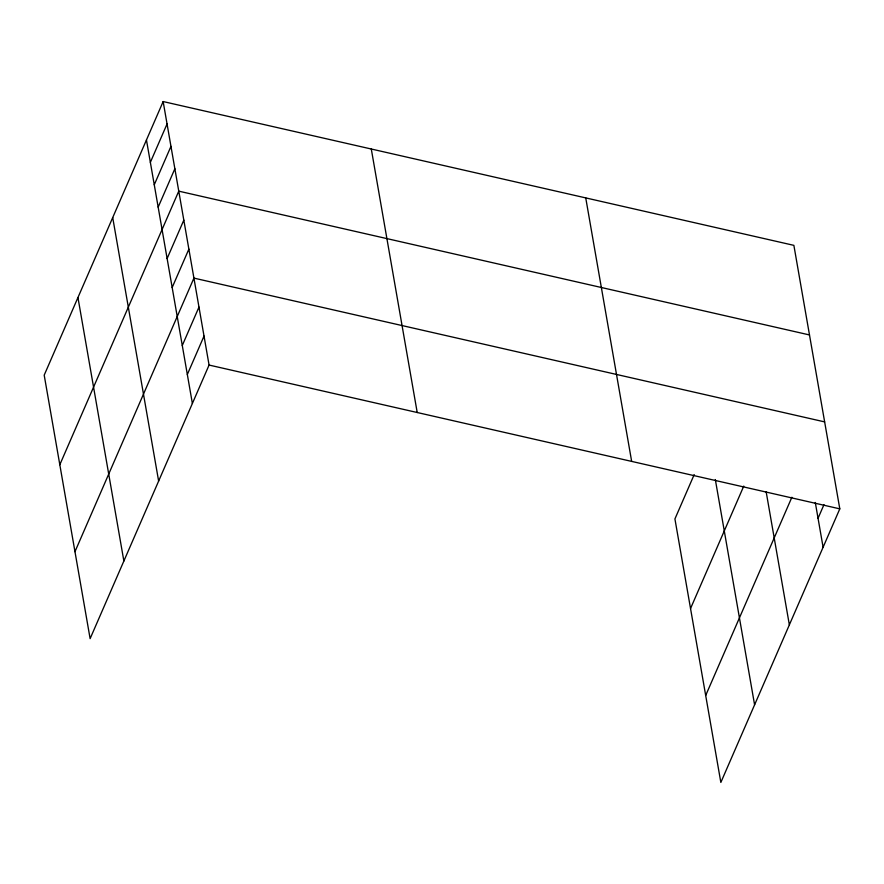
<?xml version="1.0" encoding="UTF-8"?>
<svg xmlns="http://www.w3.org/2000/svg" width="884" height="884" viewBox="0 0 884 884"><rect width="100%" height="100%" fill="white"/><g stroke="black" fill="none" stroke-linecap="round" stroke-linejoin="round"><path stroke-width="1.33" d="M163.153 101.561L44.2 375.147L90.124 638.646L209.077 365.059L163.153 101.561L793.876 245.354L839.8 508.852L720.847 782.439L674.923 518.941L694.205 474.586M150.357 162.358L167.065 123.959M154.269 184.756L170.966 146.357M158.17 207.154L174.866 168.756M59.814 464.73L178.767 191.154L809.49 334.948M167.12 258.537L183.817 220.138M172.17 287.521L188.878 249.122M74.963 551.693L193.928 278.106L824.65 421.9M182.281 345.5L198.977 307.091M187.331 374.484L204.027 336.075M690.537 608.524L743.775 486.089M705.686 695.487L791.876 497.261M818.054 518.278L823.976 504.642M209.077 365.059L839.8 508.852M815.291 502.466L823.103 547.262M766.163 491.802L789.357 624.866M715.322 479.537L754.593 704.824M585.738 197.905L631.662 461.404M371.291 149.009L417.215 412.519M146.457 139.97L192.38 403.469M112.71 217.575L158.634 481.073M77.947 297.532L123.87 561.031"/></g></svg>
